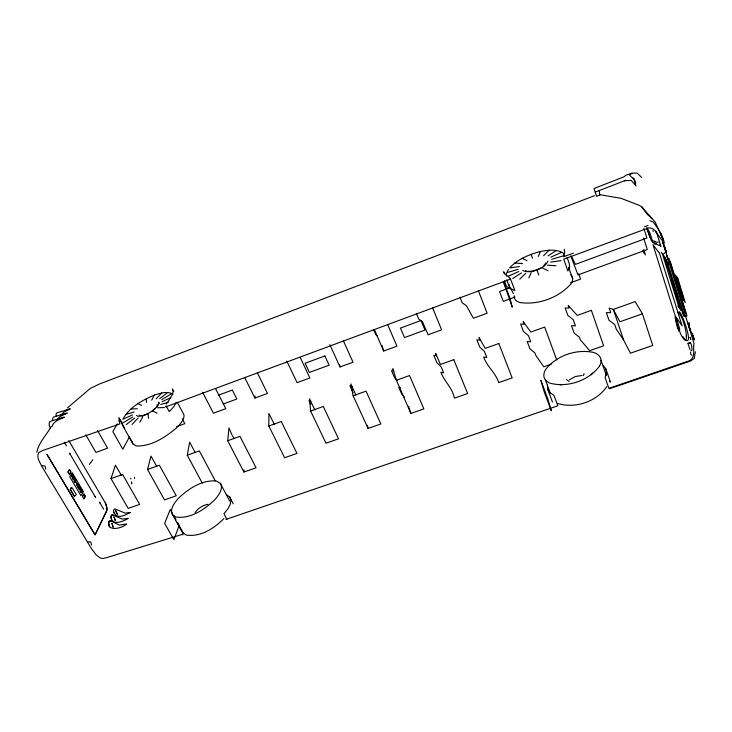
<?xml version="1.0" encoding="UTF-8"?>
<svg xmlns="http://www.w3.org/2000/svg" width="732" height="732" viewBox="0 0 732 732"><rect width="100%" height="100%" fill="white"/><g stroke="black" fill="none" stroke-linecap="round" stroke-linejoin="round"><path stroke-width="1.1" d="M130.799 478.929L130.799 478.252M268.809 426.006L281.28 421.531L296.945 453.419L284.602 457.756L268.809 426.006L268.937 413.488L274.317 424.368M685.28 340.005C695.061 346.584 679.259 305.775 678.875 312.509M176.348 402.399L173.667 406.818L169.302 411.668L166.027 405.812L165.67 406.919L510.57 279.075L514.871 290.595L510.863 288.728L508.969 285.965L509.042 284.245M257.499 373.137L267.482 393.459L254.91 398.062L255.001 395.902M243.912 472.03L227.707 440.746L239.968 436.345L256.044 467.775L243.912 472.03L244.049 469.779M134.661 478.472L134.45 477.291M227.707 440.746L228.979 427.918L231.998 434.964M695.4 351.808L694.183 358.506L690.395 361.068L609.664 388.71M91.555 545.056L90.731 541.964L87.986 541.799M690.084 343.015C691.493 341.679 693.131 353.574 690.889 350.216M36.829 452.294C38.65 442.494 46.638 434.881 51.341 426.381M687.504 322.226L690.56 330.891L688.867 325.337M671.299 279.304L672.937 285.224L674.803 289.048L664.107 256.063L662.908 254.498L665.104 252.558M202.279 483.093L187.282 455.24L189.67 442.119L195.224 452.678M45.768 469.212L45.091 466.037L42.172 465.653M680.028 331.742L679.909 332.218C681.419 336.043 687 346.09 686.287 335.668L686.515 336.015C685.738 328.924 682.617 315.538 678.07 312.646M52.109 426.454C53.518 420.927 59.896 419.491 64.37 417.158L50.993 421.12C47.827 422.071 49.355 426.408 50.49 428.458M147.535 469.496L159.384 465.241L176.256 495.774L164.517 499.901L147.535 469.496L150.984 456.082L156.785 466.458M583.505 375.553L584.054 373.576M111.026 478.627L122.601 474.473L139.656 504.375L128.201 508.411L111.026 478.627L115.418 465.195L121.393 475.333M547.939 261.095C545.605 266.887 538.889 269.541 533.253 271.142M545.889 263.008L543.254 266.649M528.87 277.931L531.24 272.496M538.249 256.465L540.426 251.488C547.92 250.115 556.274 248.871 563.183 252.97L564.5 255.77M47.031 454.398L95.096 534.817L106.835 510.433L106.945 508.621M95.096 534.817L106.753 510.698L106.909 507.971M508.52 269.303L506.169 274.161L506.718 276.12M156.392 407.468L157.307 405.693L157.115 404.43M139.839 422.254L142.832 416.664M151.643 400.166L154.379 395.051C160.262 393.34 167.289 390.696 173.017 394.228M129.591 436.647L122.811 449.219L112.856 431.596L117.349 423.819M83.832 498.84L85.241 496.269L83.896 494.009L82.487 496.571L83.832 498.84L85.287 496.25L83.942 493.981L82.487 496.571M154.379 395.051C142.319 400.358 129.28 407.12 122.921 419.226L132.51 414.916M118.904 421.138L119.938 419.345L122.619 424.148M69.32 474.373L70.803 471.884L69.485 469.56L67.939 472.058L69.32 474.373L70.848 471.866L69.439 469.578L67.939 472.058M169.916 398.574L172.203 394.914L173.164 391.391L172.304 388.875L173.777 391.538M166.255 404.091L169.55 399.425M89.331 464.445L92.818 459.733M195.087 512.674C197.997 508.31 202.773 505.208 207.934 504.284M57.16 419.674L63.172 417.286M606.791 386.569C596.443 401.813 575.114 408.932 557.601 403.442M61.122 415.218L67.298 413.068L59.814 416.627L56.639 420.113M591.264 374.839L592.7 373.082M132.08 424.423L138.156 417.981M156.19 398.858L161.809 392.901M519.802 279.13L525.777 273.246M543.611 255.669L549.22 250.152M60.747 415.236L63.968 411.951L70.537 408.822L56.904 412.821L56.099 413.955L56.025 416.041M667.502 255.633L665.361 257.691L683.844 316.315L686.991 315.968L670.256 261.599M540.426 251.488C529.117 254.507 517.643 259.119 509.591 267.939L519.391 266.549M67.536 407.852L90.201 388.5L99.424 384.007L594.64 195.664M223.974 518.54C214.211 528.339 200.44 537.444 185.974 534.982L182.241 532.173L172.322 514.413A37.552 14.576 -28.8 0 1 178.901 497.824C188.948 488.482 202.041 479.744 216.352 481.006L220.295 483.321L229.656 500.972M669.487 262.276L667.959 263.639L668.655 267.198M64.782 410.826L69.394 408.932M668.087 258.661L666.587 259.97L684.1 315.638M155.413 408.438C150.435 412.427 144.515 416.279 137.918 416.288L136.408 415.483M151.771 411.649L157.792 405.885L158.908 403.707L158.67 402.152L159.219 403.176M126.261 424.587L134.633 418.1M159.704 398.666L167.601 392.544M569.395 379.853L575.288 376.513L582.05 375.461M512.711 278.508L521.458 272.908M547.975 255.907L556.43 250.49M123.104 422.767L132.684 417.03M161.763 399.617L171.05 394.063M162.111 401.63L170.739 397.76M148.614 413.543L142.52 415.794L139.107 415.227M508.429 276.193L518.805 271.535M550.803 257.17L561.169 252.513M541.14 267.885C535.604 270.318 528.614 273.539 522.767 270.437M654.536 244.232L656.421 243.399M655.296 232.007L656.265 231.614M599.316 190.53L599.691 195.096L596.562 196.286L593.991 188.517L623.893 176.86L626.144 175.049L629.767 174.079L629.328 174.545L631.716 173.1L637.151 173.054L641.534 177.373M573.376 253.116L563.603 256.74L564.711 252.879L564.244 249.191M644.544 226.728L648.067 225.419M218.594 395.124L232.346 390.055L236.866 399.013L223.159 404.037M510.231 287.603L499.553 291.546L503.277 301.374L514.989 297.082M71.187 488.171L72.175 487.805L76.238 494.622L74.518 496.269M176.723 426.619L184.83 423.654L182.204 418.722M329.848 344.699L340.005 366.97L353.025 362.212L343.418 340.856M374.281 329.427L383.678 351.012L396.936 346.172L387.621 324.486M570.402 282.799L580.577 279.084L578.728 273.741M74.563 496.763L70.4 489.269L71.379 487.585L70.153 489.36L71.809 492.142M187.282 455.24L199.342 450.912L215.29 480.887M310.615 411.018L323.297 406.47L338.532 438.825L325.987 443.226L310.615 411.018L309.554 398.821L314.797 409.856M353.144 395.765L366.046 391.135L380.832 423.984L368.068 428.458L353.144 395.765L350.857 383.907L355.953 395.106M396.415 380.247L409.545 375.543L423.855 408.886L410.872 413.443L396.415 380.247L392.855 368.745L393.908 371.17L391.501 370.63L394.575 377.694L397.302 380.622M642.431 313.781L619.894 321.769L613.334 309.416L609.18 308.081L610.735 312.683L606.389 312.601L608.987 320.259L614.734 324.532L616.271 329.071L623.627 340.023L630.435 353.19L652.734 345.44L642.431 313.781L635.138 301.621L613.334 309.416L623.627 340.023M551.169 364.197L543.803 366.787L535.888 355.532L534.964 353.053L529.941 348.771L527.205 341.487L530.755 341.798L528.44 335.622L523.417 331.413L520.644 324.029L524.167 324.203L523.215 321.668L530.856 332.044L544.69 327.085L556.704 359.87M108.492 524.679L108.995 524.496A4.895 2.26 72 0 1 111.52 521.175L119.389 525.119L126.471 524.021C121.759 528.843 105.811 531.908 108.949 521.193L111.703 521.358M108.922 525.851L108.995 524.496M690.285 342.411L687.915 343.345L689.892 349.384M688.162 343.573L690.432 342.786M66.154 413.168L53.546 417.094L52.722 418.256L52.64 420.36M507.377 272.514L518.1 269.321M551.718 259.32L562.798 256.017M125.648 414.449L134.121 412.034M160.656 404.476L168.305 402.298M630.609 173.896L632.292 173.53M550.583 262.111L561.023 260.619M532.127 271.298L527.196 271.398L525.53 270.565M130.9 409.023L137.287 408.731M157.563 407.806L164.325 407.504M112.929 514.861L112.307 514.843A4.804 2.544 63.3 0 0 110.925 517.46C112.664 526.116 123.424 521.385 128.246 518.357L122.253 519.098L112.454 514.797A4.849 2.223 71.8 0 0 111.264 518.521L111.356 518.915M654.582 242.1L658.306 242.155M514.733 263.017L522.502 263.538M547.499 265.204L555.963 265.762M599.517 194.639L621.12 198.335L639.246 205.344L641.543 206.625L647.774 214.778M559.587 384.556L561.545 384.977M653.063 240.819L655.158 241.35M400.413 387.777L398.775 387.338L401.813 394.301L404.549 397.284M351.946 386.304L349.878 385.654L353.053 392.617M649.961 220.735L653.301 222.089C657.464 227.707 661.563 233.782 663.704 240.462M310.679 401.182L308.941 400.422L310.807 404.348M646.521 228.219L651.279 240.425L652.971 242.649L659.367 245.559M522.172 258.305L527.049 260.638M542.833 268.205L548.213 270.785M138 403.588L141.615 405.409M153.18 411.238L157.087 413.196M122.189 424.679L132.904 443.848L136.317 445.962C151.506 446.474 165.194 437.37 176.394 427.973A38.686 12.16 -28.1 0 0 183.11 413.251L177.272 402.234M566.522 379.652L569.093 381.445M226.902 495.015L229.72 496.982L233.179 503.79M172.322 514.413L175.991 517.085C190.869 518.951 204.612 509.49 214.86 499.636A37.542 14.42 -29.2 0 0 220.295 483.321M377.245 335.915L375.836 334.698L373.558 329.473M115.784 515.429C120.57 518.137 125.986 514.532 130.314 512.51L125.108 513.105L114.961 508.905A4.685 2.516 59.5 0 0 113.625 511.448L115.784 515.429L115.354 514.916M109.681 526.948L109.269 525.732M691.758 355.24L690.706 354.178L690.551 352.055M115.317 510.296L116.425 511.65M633.162 177.94L634.516 179.322M629.593 175.03L633.976 179.541L635.651 184.839M648.47 214.696L655.012 221.769L662.524 238.11M636.126 186.001L631.185 180.383L624.405 180.731L625.906 180.218L595.244 192.113M641.543 206.625L651.892 218.685L649.165 215.501M646.777 213.149L647.591 214.147M609.463 380.869L610.461 382.113L605.876 368.928L603.25 365.607M659.578 244.79L660.932 246.528L656.586 232.63M513.388 293.578L511.073 289.232L506.526 286.459L504.375 280.713M661.179 252.247L662.378 253.812L679.086 307.715L677.832 305.93M599.279 194.566L599.691 195.096M677.32 279.304L678.244 281.417L676.341 276.87L677.622 280.301M510.387 278.919C508.658 275.955 504.87 275.177 503.643 271.755L504.403 273.786M680.211 288.801L680.55 290.174M682.608 297.622L683.917 300.257L682.316 296.936L682.892 298.802M642.577 250.92L645.468 254.956L643.748 249.52M682.865 336.61L684.676 339.154M679.635 308.492L680.888 310.267L673.843 287.52L674.291 288.362M655.826 231.175L656.201 231.715M113.698 516.673L114.238 517.46M115.711 510.753L117.395 514.733M684.063 315.593L683.487 314.668M678.198 327.469L679.589 330.095L678.198 327.469L679.735 329.363L677.036 319.701L675.096 316.956L676.752 324.971A23.296 2.617 69.6 0 0 677.631 328.037L679.113 331.276L675.38 318.457M232.492 435.915L234.277 438.678M131.367 481.857L131.687 483.102L131.595 482.461M99.964 502.921L99.479 502.143L103.66 509.216M547.444 384.977L547.609 389.113L549.759 392.627L553.923 395.298L557.839 405.784L226.014 519.391L226.893 519.336L224.01 513.718L227.981 508.703L230.324 504.046L230.9 500.048L229.72 496.982M70.309 454.435L69.513 453.126L95.526 497.385L95.16 496.717M47.022 454.572L94.794 534.506M674.309 288.381L674.593 288.865M72.358 493.066L74.014 495.839M648.278 215.135L648.662 215.784M64.251 442.11L66.484 445.907M68.79 440.618L105.362 502.966M177.327 522.685L182.78 532.045L182.918 534.799L181.71 534.552L107.082 557.519L102.553 558.562L100.348 558.04L96.231 555.012L91.262 548.36L42.072 466.778C40.013 462.505 35.978 457.226 38.851 452.504L42.987 450.4L119.828 423.956L118.849 417.56L124.76 428.568M85.8 434.854L95.929 452.44L107.595 448.167L97.521 430.507M172.368 513.242L170.263 509.472L164.654 523.38L173.85 539.676L179.203 525.494L177.629 522.666M173.941 516.069L176.046 519.839M129.802 437.754L132.593 442.741M663.503 243.683L662.661 242.182L665.26 250.06M105.225 502.884L105.93 504.092M202.599 392.27L213.442 413.205L225.804 408.685L215.556 388.665M113.799 512.51L114.375 513.654M114.101 517.387L115.29 520.443M112.014 523.371L113.158 527.388M111.877 523.298L113.002 526.509M244.836 377.822L254.91 398.062M571.573 256.484L575.434 264.362L646.905 238.019L643.895 228.421M666.669 251.14L666.431 250.646M682.197 312.125L682.947 313.717M286.798 361.077L297.091 382.644L309.883 377.968L300.166 357.335M652.862 230.571L653.292 231.477M105.536 503.451L106.744 507.395M416.334 313.323L418.658 318.896L422.51 321.842L428.128 334.78L441.616 329.848L432.621 307.815M665.699 250.463L665.452 249.85M459.971 297.165L462.212 302.819L466.403 305.683L473.375 318.246L487.1 313.232L478.426 290.851M690.184 329.62L691.557 333.069M681.593 294.639C685.134 301.785 680.833 291.135 681.73 294.831M681.803 295.06L682.096 295.627L681.675 294.63M692.252 333.197L692.82 334.689M503.726 281.619L509.6 297.247L512.299 307.166L503.268 281.61M545.303 379.734L550.437 393.45M506.681 279.88L508.969 285.965M547.609 389.113L552.459 402.042M531.066 254.306L532.512 258.186M537.178 270.748L538.77 275.022M116.772 512.574L117.147 513.644M114.595 518.384L115.217 520.571M568.618 267.262L572.671 278.892M601.036 360.309L606.288 375.37M567.126 257.49L569.286 263.703L569.652 267.07L567.876 271.032L563.732 259.165L648.625 227.908C655.845 227.496 657.784 236.18 662.149 240.215L693.954 343.345C692.747 348.944 695.766 356.749 690.02 360.528L608.859 388.363L605.089 377.575L606.517 373.009L605.876 368.928M570.768 255.788L577.951 274.921L647.28 249.53L643.638 237.992M106.067 504.687L106.625 506.709M408.584 406.26L410.872 413.443M634.827 180.301L635.751 183.229M689.59 328.018L690.605 331.276M652.971 242.649L649.778 232.639L646.997 227.707L650.025 237.388M664.464 243.024L661.929 236.18L662.295 238.312M692.948 335.567L694.302 339.977M668.838 258.003L677.283 285.434M677.612 286.487L685.857 313.269M661.637 236.097L660.758 233.224L661.216 235.594M665.91 250.856L663.997 244.662L664.235 245.687M688.931 325.905L689.251 326.939M679.927 286.907L678.354 284.089L680.193 288.234L678.646 284.775L679.982 287.703L679.891 287.072M664.555 246.766L666.532 253.235L666.23 251.89M382.067 345.623L383.678 351.012M694.101 339.154L693.03 335.439M689.05 322.446L689.672 325.054M367.4 425.301L368.068 428.458M339.621 364.737L340.005 366.97M146.135 398.757L146.592 402.435M148.056 414.312L148.55 418.347M106.826 507.303L106.826 508.09M514.23 295.719A41.944 14.32 -19.9 0 0 519.995 302.536C538.377 305.18 558.516 297.814 570.887 283.961A41.614 14.256 -20.3 0 0 570.841 274.948M132.904 443.848A38.695 12.298 -27.8 0 1 132.364 442.064M681.163 292.26L680.449 290.54L682.142 294.099L681.208 291.675L681.163 292.26M82.021 491.117L81.7 492.206L81.005 492.243L80.456 489.69C78.397 491.456 83.219 494.695 82.158 490.577C80.63 488.326 80.978 489.516 82.021 491.117M75.268 481.382L74.957 482.562L73.978 480.906L74.884 481.912L74.783 479.881A1.235 0.595 70.2 0 1 74.884 479.332L76.027 480.467L75.213 479.616L75.268 481.382M77.08 484.968L77.775 486.817L78.727 485.197L77.766 484.008L77.08 484.968M72.88 478.252C73.209 480.768 74.252 477.465 72.88 478.252M131.659 483.276L131.641 483.733L131.659 483.276M74.499 477.923L73.429 479.734A1.007 0.485 70.1 0 1 73.035 479.423L72.642 478.563A1.199 0.576 70.1 0 1 72.715 477.731A1.244 0.604 70.1 0 1 73.191 477.593L73.694 476.569L74.499 477.923M71.169 475.489C72.294 479.661 70.812 473.833 72.505 476.367L73.118 475.333L72.248 473.851L72.743 475.196L72.431 475.718L72.166 475.297A1.153 0.558 70 0 0 71.736 474.949L71.169 475.489M76.833 484.52L77.857 487.466L79.102 485.334L78.123 483.815A1.418 0.686 70.4 0 0 77.555 483.532L76.833 484.52M79.312 485.691L78.983 489.36L80.895 488.363L80.648 487.951L79.047 488.857L79.312 485.691M73.639 477.118L74.088 478.06L73.639 477.118M83.356 491.575L80.987 495.747L69.714 476.752L72.184 472.689L83.356 491.575M76.787 483.394L76.064 482.168L76.787 483.394M682.81 296.606L682.242 295.152L682.81 296.606M599.59 366C588.684 380.741 567.748 387.878 550.061 383.202A40.608 16.891 -18.7 0 1 545.761 369.294C556.778 355.423 576.505 348.725 593.744 352.485A40.287 16.827 -19.3 0 1 599.59 366M324.871 355.944L305.098 363.237L309.416 372.423L329.135 365.195L324.871 355.944M420.992 320.506L400.45 328.082L404.485 337.589L424.963 330.077L420.992 320.506M453.803 359.677L440.444 364.463L435.567 353.318L436.592 355.779L433.82 355.359L436.803 362.532L441.186 366.86L443.674 372.863L440.874 372.313C444.342 381.601 452.477 387.777 454.416 398.153L467.629 393.523L453.803 359.677M498.84 343.518L485.243 348.395L479.012 337.626L480 340.133L476.861 339.831L479.744 347.105L484.438 351.378L486.844 357.463L483.669 357.033C486.926 366.622 495.546 372.533 498.721 382.607L512.162 377.895L498.84 343.518M591.374 310.341L577.274 315.401L568.188 305.427L569.103 308.007L565.186 307.962L567.849 315.455L573.202 319.591L575.425 325.868L571.491 325.685L574.117 333.069L579.469 337.296L580.357 339.804L589.69 350.683L603.616 345.797L591.374 310.341M678.967 283.778L678.207 283.632L678.042 283.101L678.72 283.284L677.146 280.182L678.967 283.778M659.523 253.309L652.999 244.735L675.197 315.785L682.114 325.95L659.523 253.309M677.741 278.096L675.398 275.022L682.837 299.196L685.216 302.453L677.741 278.096M547.692 398.528L540.847 380.311L544.251 392.023L551.251 410.606L547.692 398.528M690.587 338.925L690.075 337.269L690.743 339.602L690.587 338.925"/></g></svg>
